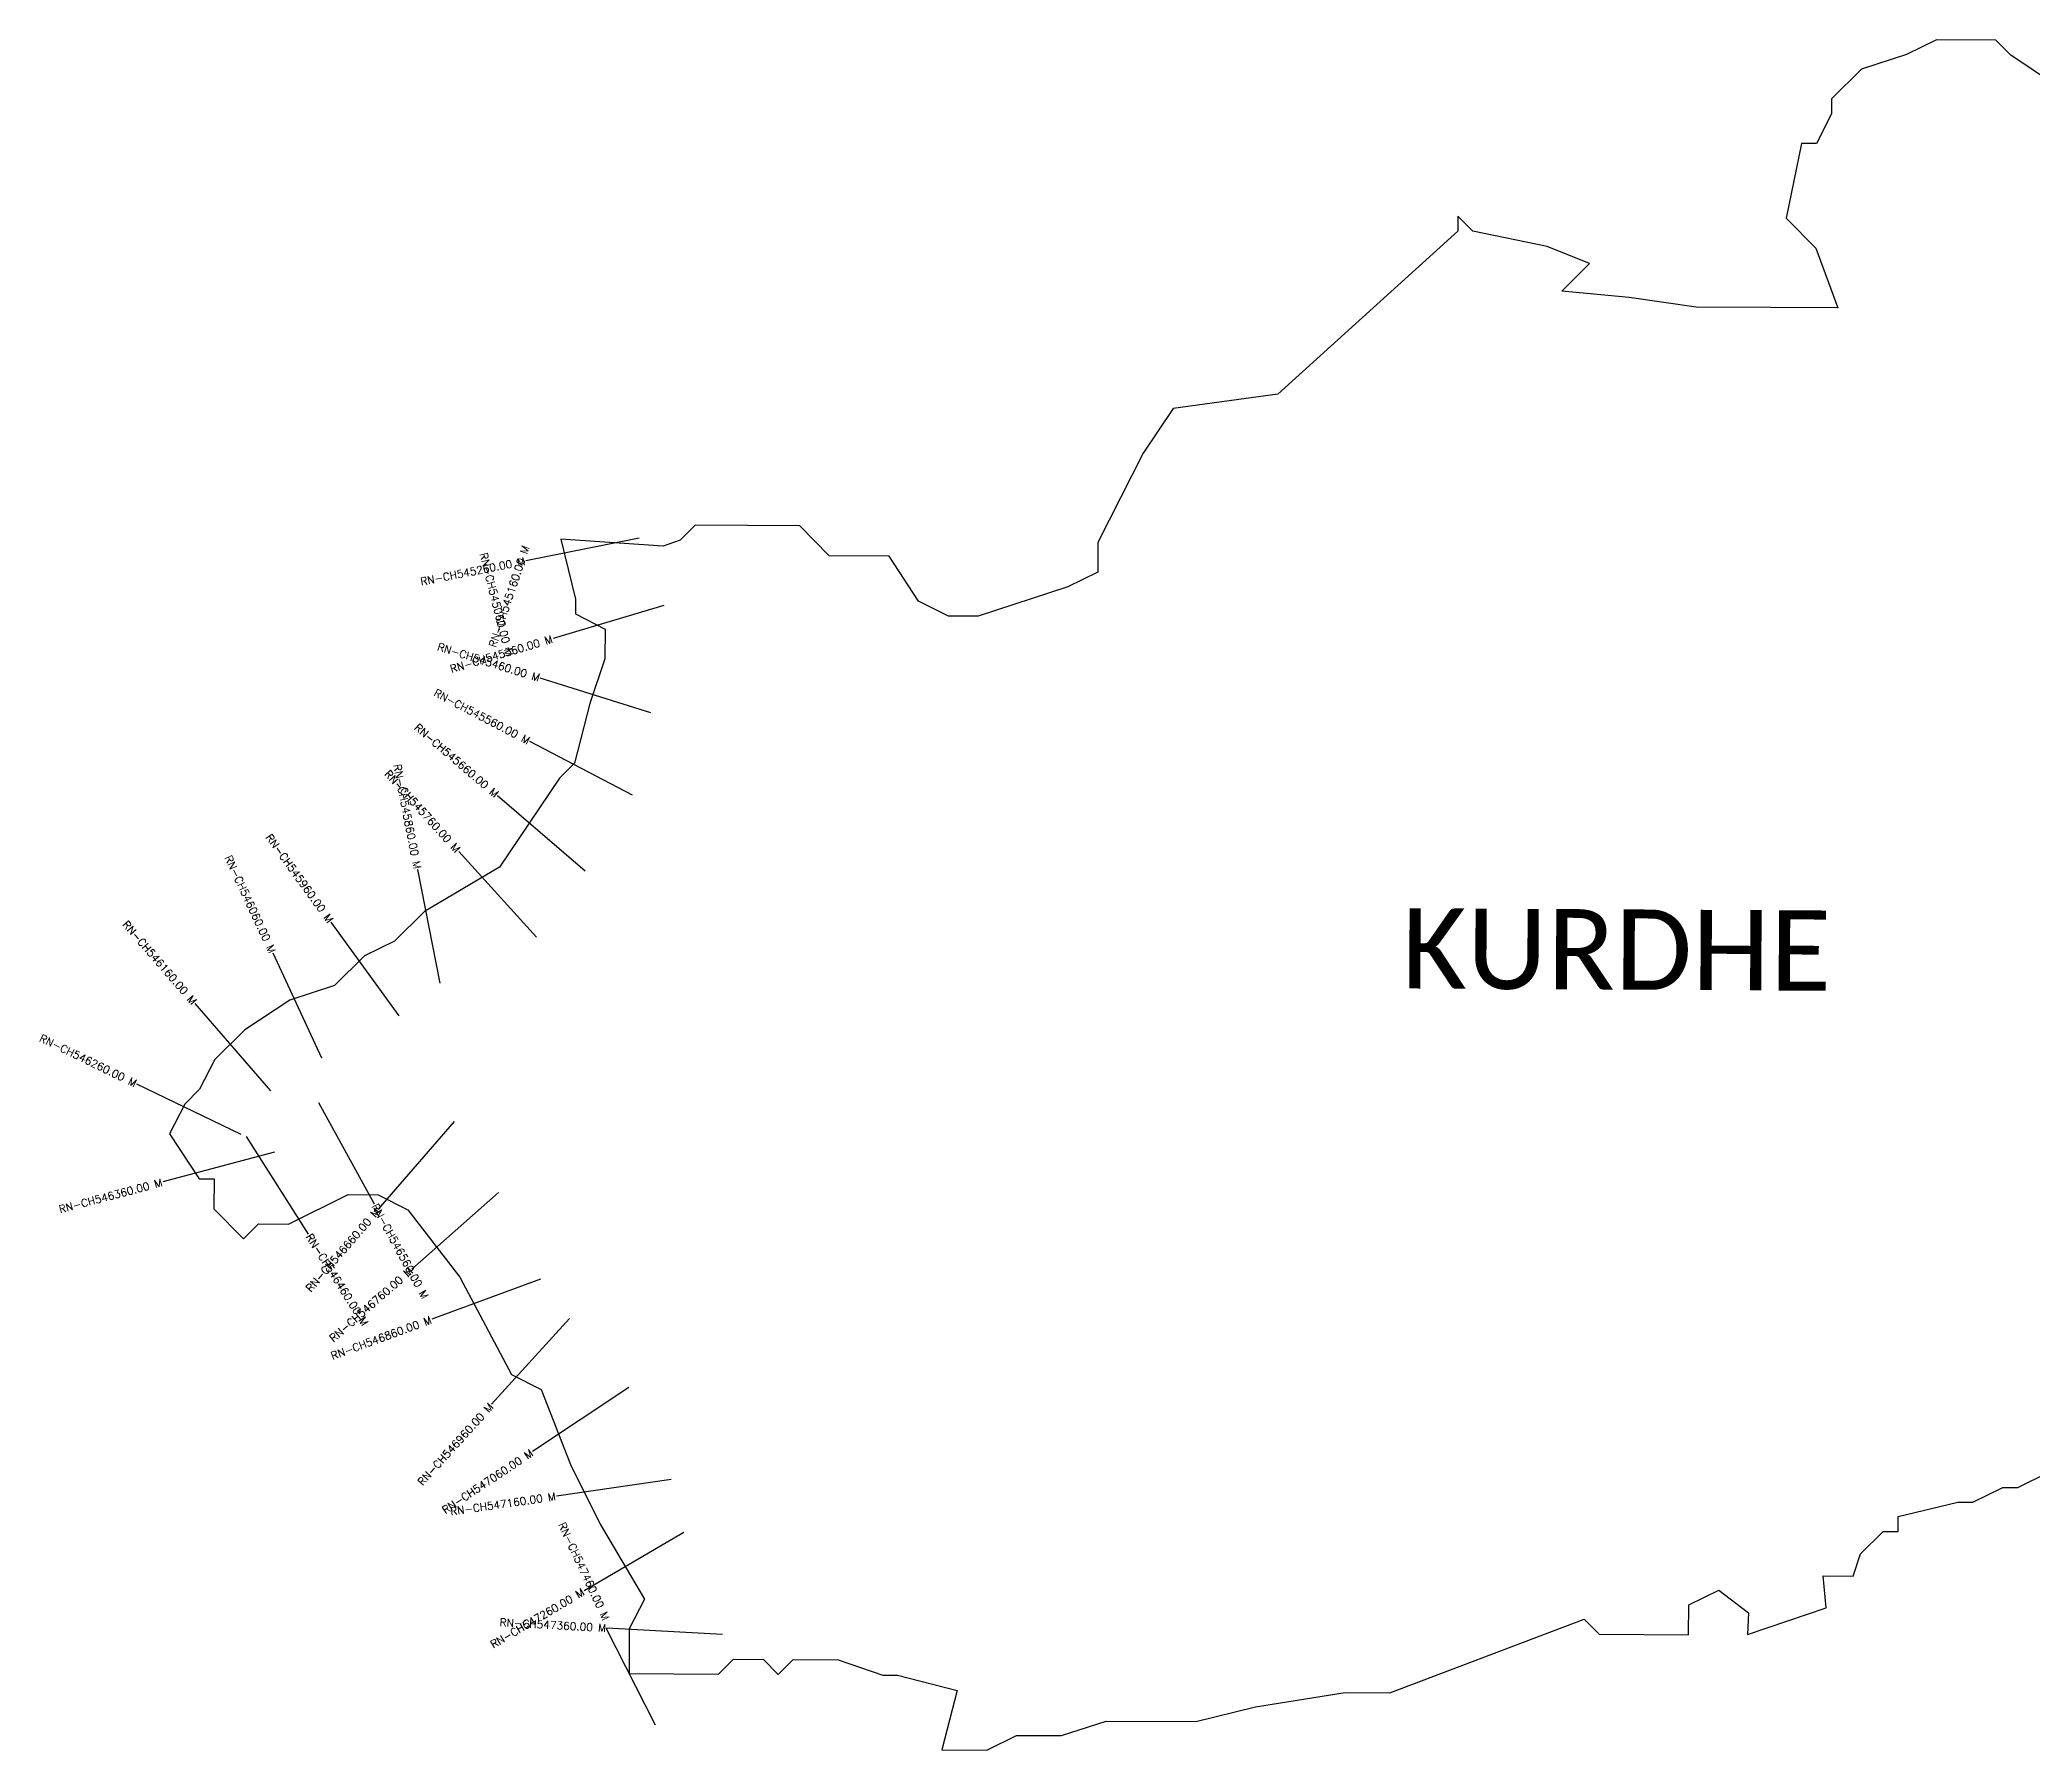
# Model space of a CAD drawing. Header units: metres. Extents: x 317450 to 322613, y 1862312 to 1866027.
# Drawn here: x 317450 to 320031, y 1862325 to 1864541 of the extents above; entities that cross this region are included whole.
import ezdxf
from ezdxf.enums import TextEntityAlignment as Align

# ---------------------------------------------------------------- set-up
doc = ezdxf.new("R2010")
doc.units = ezdxf.units.M
for name, color, linetype in [('CS', 134, 'Continuous'), ('CSMark', 6, 'Continuous'), ('VILLAGE BOUNDRY', 10, 'Continuous'), ('VILLAGE NAME', 250, 'Continuous')]:
    doc.layers.add(name, color=color, linetype=linetype)
doc.styles.get("Standard").update_dxf_attribs({"font": 'simplex.shx'})

msp = doc.modelspace()

# ---------------------------------------------------------------- linework, layer by layer
at = {"layer": 'CS'}
for p, q in [((318226.3, 1863895.1), (318079.2, 1863865.9)), ((318258.3, 1863808.2), (318114.6, 1863765.2)), ((318241.2, 1863669.1), (318098, 1863713.7)), ((318217.5, 1863562.3), (318084.5, 1863631.7)), ((318156.3, 1863463.7), (318042.6, 1863561.5)), ((318093, 1863378.1), (317992.3, 1863489.3)), ((317968.1, 1863318.6), (317939.2, 1863465.8)), ((317915, 1863276), (317827.1, 1863397.6)), ((317814.9, 1863221.2), (317751.8, 1863357.3)), ((317748.7, 1863178.8), (317650.6, 1863292.3)), ((317710.2, 1863122.3), (317575.2, 1863187.7)), ((317810.8, 1863164.1), (317882.8, 1863032.5)), ((317986.3, 1863139.1), (317888, 1863025.8)), ((317716.8, 1863120), (317797.3, 1862993.4)), ((317753.8, 1863099.4), (317608.8, 1863060.9)), ((318044.1, 1863047.1), (317931.4, 1862948.1)), ((318098.4, 1862935), (317957.7, 1862883.1)), ((318135.8, 1862883.9), (318035, 1862772.8)), ((318212.8, 1862794.6), (318088, 1862711.4)), ((318267.5, 1862675.3), (318119, 1862653.7)), ((318284, 1862606.8), (318154.7, 1862530.9)), ((318247.3, 1862356.7), (318183.3, 1862482.8)), ((318334.1, 1862474.6), (318184.3, 1862482.7))]:
    msp.add_line(p, q, dxfattribs=at)
at = {"layer": 'VILLAGE BOUNDRY'}
msp.add_lwpolyline([(320061.6, 1864482.2), (320003.8, 1864521.2), (319984.5, 1864540.7), (319907.2, 1864541.1), (319868.4, 1864522), (319810.3, 1864503), (319771.4, 1864464.5), (319771.3, 1864445.2), (319751.8, 1864406.6), (319732.4, 1864406.7), (319712.6, 1864310.2), (319751, 1864271.3), (319779.6, 1864193.8), (319692.6, 1864194.3), (319595.9, 1864194.8), (319509, 1864207), (319422, 1864215.2), (319457.8, 1864251.3), (319403, 1864273.3), (319306.4, 1864293.1), (319287.2, 1864312.6), (319287.1, 1864293.3), (319053.9, 1864081.9), (318918.4, 1864063.3), (318879.4, 1864005.6), (318820.7, 1863889.8), (318820.5, 1863851.2), (318781.8, 1863832), (318665.5, 1863794), (318626.9, 1863794.2), (318588.3, 1863813.8), (318550, 1863872), (318472.6, 1863872.5), (318434.2, 1863911.4), (318298.8, 1863912.1), (318279.4, 1863892.9), (318257.2, 1863885.1), (318124.7, 1863893.8), (318143.6, 1863816.3), (318143.5, 1863797), (318182.1, 1863777.4), (318181.8, 1863738.7), (318162.2, 1863680.9), (318142.4, 1863603.7), (318123, 1863584.4), (318045, 1863468.8), (317948, 1863411.4), (317909.1, 1863372.9), (317870.3, 1863353.8), (317831.4, 1863315.4), (317773.3, 1863296.4), (317715.1, 1863258), (317676.2, 1863219.5), (317656.6, 1863181), (317637.2, 1863161.8), (317617.7, 1863123.2), (317656, 1863065), (317675.3, 1863064.9), (317675.1, 1863026.2), (317713.5, 1862987.3), (317733, 1863006.5), (317771.6, 1863006.3), (317849.2, 1863044.6), (317887.9, 1863044.3), (317926.4, 1863024.8), (317993.6, 1862937.4), (318060.6, 1862811.4), (318099.2, 1862791.8), (318137.2, 1862694.9), (318175.5, 1862617.3), (318232.9, 1862520.3), (318213.4, 1862481.8), (318213.1, 1862423.8), (318329.1, 1862423.1), (318348.5, 1862442.4), (318387.2, 1862442.2), (318406.5, 1862422.7), (318425.9, 1862441.9), (318483.9, 1862441.6), (318541.8, 1862421.9), (318561.1, 1862421.8), (318638.3, 1862402), (318618.6, 1862324.8), (318676.6, 1862324.5), (318715.3, 1862343.6), (318773.4, 1862343.3), (318831.5, 1862362.3), (318947.5, 1862361.6), (319024.9, 1862380.5), (319141, 1862399.2), (319199.1, 1862398.9), (319450.9, 1862494.1), (319470.2, 1862474.7), (319586.2, 1862474), (319586.4, 1862512.7), (319625.2, 1862531.8), (319663.7, 1862502.6), (319662.6, 1862474.5), (319764.5, 1862508.9), (319760.6, 1862550.4), (319799.3, 1862550.2), (319809.1, 1862579.1), (319838.3, 1862608), (319857.6, 1862607.8), (319857.7, 1862627.2), (319935.2, 1862646.1), (319954.5, 1862646), (319993.3, 1862665.1), (320012.6, 1862665), (320129, 1862722.3)], dxfattribs=at)

# ---------------------------------------------------------------- texts
at = {"layer": 'CSMark'}
for s, rotation, p in [('RN-CH545260.00 M', 11.237, (318078.2, 1863865.7)), ('RN-CH545160.00 M', 71.5742, (318079.4, 1863885.2)), ('RN-CH545460.00 M', 342.7143, (318097, 1863714)), ('RN-CH545360.00 M', 16.6881, (318113.7, 1863764.9)), ('RN-CH545560.00 M', 332.434, (318083.6, 1863632.1)), ('RN-CH545660.00 M', 319.2907, (318041.8, 1863562.1)), ('RN-CH545760.00 M', 312.1413, (317991.6, 1863490.1)), ('RN-CH545860.00 M', 281.0988, (317939, 1863466.8)), ('RN-CH545960.00 M', 305.8744, (317826.5, 1863398.4)), ('RN-CH546060.00 M', 294.8863, (317751.3, 1863358.2)), ('RN-CH546160.00 M', 310.8487, (317649.9, 1863293)), ('RN-CH546260.00 M', 334.1447, (317574.3, 1863188.1)), ('RN-CH546360.00 M', 14.8927, (317607.8, 1863060.6)), ('RN-CH546660.00 M', 49.0969, (317887.4, 1863025)), ('RN-CH546760.00 M', 41.2757, (317930.7, 1862947.5)), ('RN-CH546860.00 M', 20.2538, (317956.7, 1862882.7)), ('RN-CH546960.00 M', 47.8063, (318034.4, 1862772.1)), ('RN-CH547060.00 M', 33.701, (318087.1, 1862710.9)), ('RN-CH547160.00 M', 8.2793, (318118, 1862653.6)), ('RN-CH547460.00 M', 294.8961, (318183.7, 1862493.7)), ('RN-CH547260.00 M', 30.4066, (318153.8, 1862530.4)), ('RN-CH547360.00 M', 356.8908, (318183.3, 1862482.8))]:
    msp.add_text(s, height=10, rotation=rotation, dxfattribs=at).set_placement(p, align=Align.MIDDLE_RIGHT)
for s, rotation, p in [('RN-CH545060.00 M', 284.2373, (318024.2, 1863876.3)), ('RN-CH546560.00 M', 298.7052, (317883.3, 1863031.6)), ('RN-CH546460.00 M', 302.4313, (317797.8, 1862992.5))]:
    msp.add_text(s, height=10, rotation=rotation, dxfattribs=at).set_placement(p, align=Align.MIDDLE_LEFT)
at = {"layer": 'VILLAGE NAME', "insert": (319214.8, 1863415.8), "char_height": 104.042, "attachment_point": 1, "rotation": 359.6762}
msp.add_mtext_dynamic_manual_height_columns('{\\fCalibri|b0|i0|c0|p34;KURDHE}', width=108.17, gutter_width=520.2, heights=[0], dxfattribs=at)

doc.saveas('drawing.dxf')
